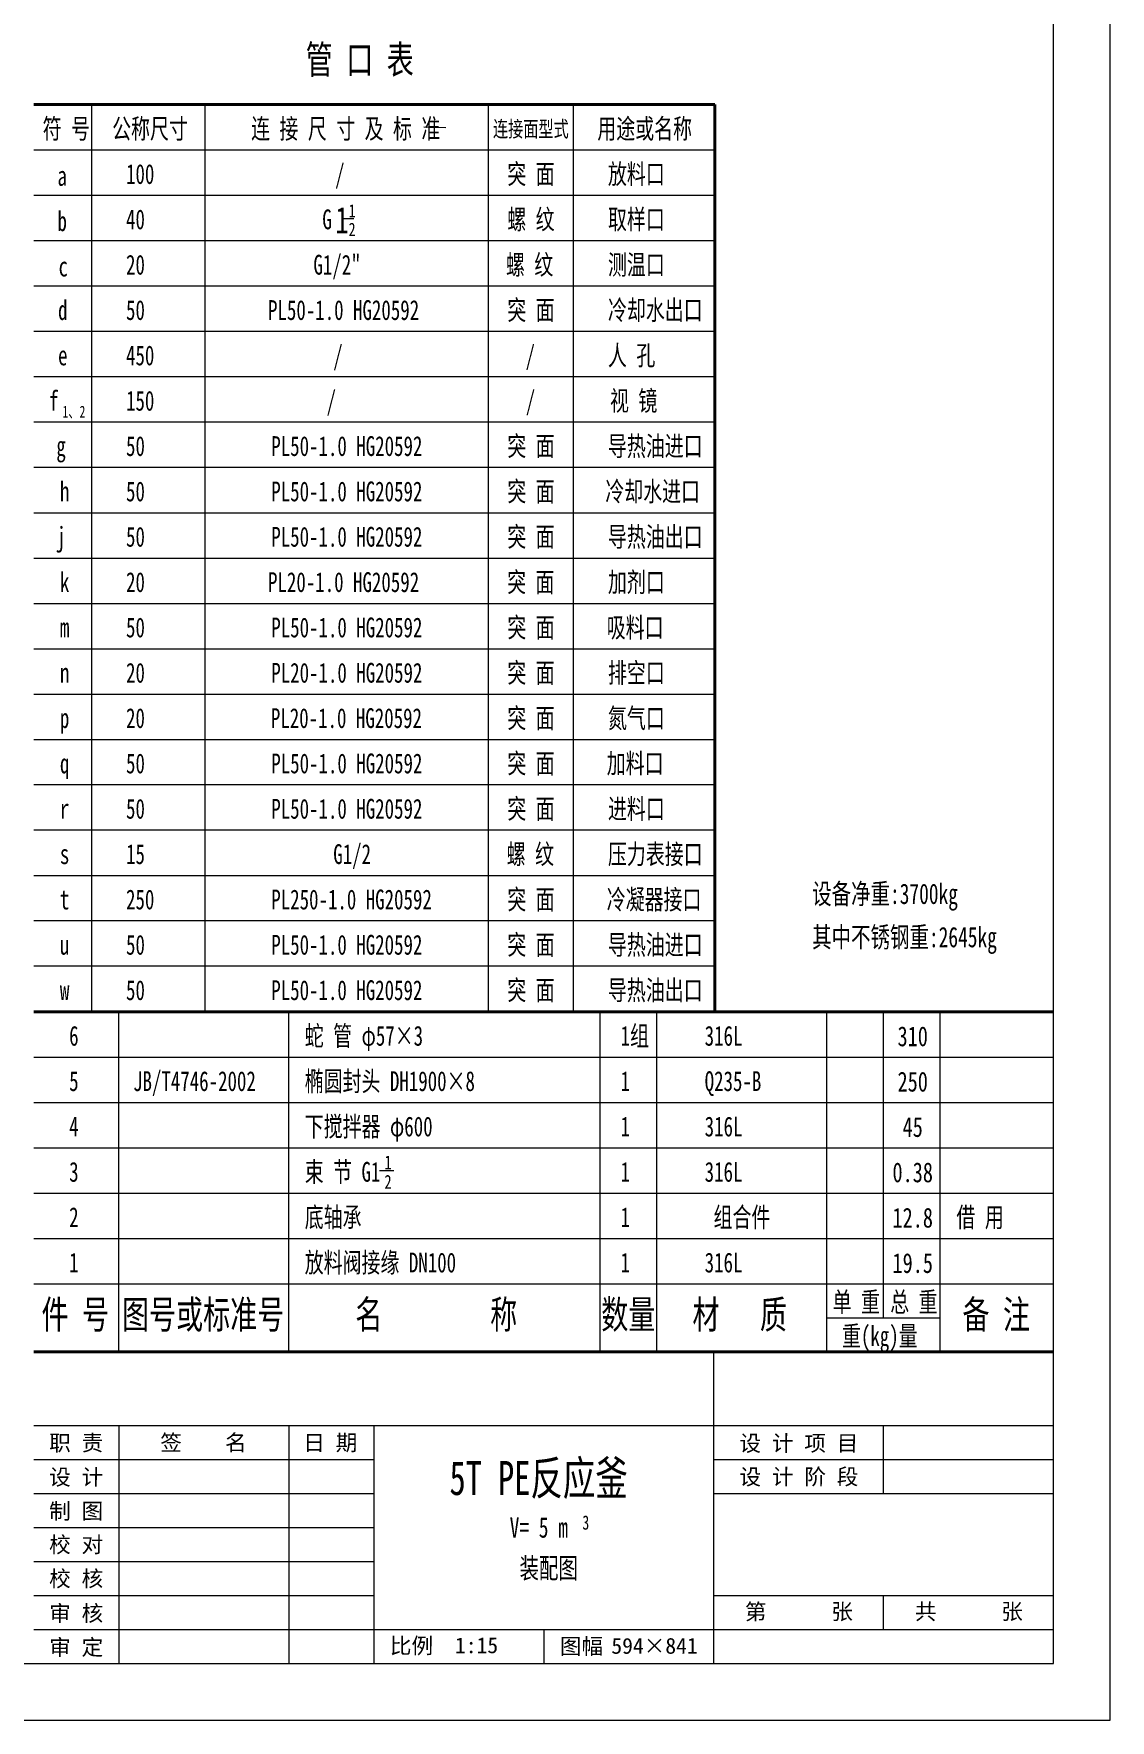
# Model space of a CAD drawing. Extents: x 588 to 112718, y -1551 to 24243.
# Drawn here: x 53541 to 56391, y 1983 to 6446 of the extents above; entities that cross this region are included whole.
import ezdxf
from ezdxf.enums import TextEntityAlignment as Align

# ---------------------------------------------------------------- set-up
doc = ezdxf.new("R2010")
doc.units = 0
doc.header["$LTSCALE"] = 10
doc.linetypes.add('ZXX-L', pattern=[3.28, 2.5, -0.3, 0.18, -0.3])
for name, color, linetype, lineweight in [('A 粗实线', 1, 'CONTINUOUS', 40), ('B 细实线', 7, 'CONTINUOUS', 18), ('C 文 字', 2, 'CONTINUOUS', 20), ('E 长中心线', 3, 'ZXX-L', 18), ('J 标注尺寸', 2, 'CONTINUOUS', 18)]:
    doc.layers.add(name, color=color, linetype=linetype, lineweight=lineweight)
doc.styles.add('HZTXT', font='SIMFANG.TTF', dxfattribs={"width": 0.75})
doc.styles.add('标题中文', font='SIMFANG.TTF', dxfattribs={"width": 0.7})

msp = doc.modelspace()

# ---------------------------------------------------------------- linework, layer by layer
at = {"layer": 'A 粗实线'}
for p, q in [((53540.93217136123, 6258.441585797918), (55344.18691679614, 6258.441585797918)), ((55344.18691679614, 6258.441585797918), (55344.18691679614, 3858.045089139574)), ((53807.94403716584, 5332.562059511845), (53807.94403716584, 5332.562059511845)), ((53807.94403716584, 5092.562059511845), (53807.94403716584, 5092.562059511845)), ((53540.93217136123, 3858.045089139574), (56240.93217136123, 3858.045089139574)), ((53540.93217136123, 2958.045089139574), (56240.93217136123, 2958.045089139574))]:
    msp.add_line(p, q, dxfattribs=at)
at = {"layer": 'B 细实线'}
for p, q in [((53694.18691679614, 6258.441585797918), (53694.18691679614, 3858.045089139574)), ((53994.18691679614, 6258.441585797918), (53994.18691679611, 3858.045089139574)), ((54744.18691679614, 6258.441585797918), (54744.18691679614, 3858.045089139574)), ((54969.18691679614, 6258.441585797918), (54969.18691679614, 3858.045089139574)), ((53540.93217136126, 6138.441585797918), (55344.18691679614, 6138.441585797918)), ((53540.93217136126, 6018.441585797918), (55344.18691679614, 6018.441585797918)), ((53540.93217136126, 5898.441585797918), (55344.18691679614, 5898.441585797918)), ((53540.93217136126, 5778.441585797918), (55344.18691679614, 5778.441585797918)), ((53540.93217136126, 5658.441585797918), (55344.18691679614, 5658.441585797918)), ((53540.93217136126, 5538.55029978323), (55344.18691679614, 5538.55029978323)), ((53540.93217136126, 5418.55029978323), (55344.18691679614, 5418.55029978323)), ((53540.93217136126, 5298.55029978323), (55344.18691679614, 5298.55029978323)), ((53540.93217136126, 5178.55029978323), (55344.18691679614, 5178.55029978323)), ((53540.93217136126, 5058.55029978323), (55344.18691679614, 5058.55029978323)), ((53540.93217136126, 4938.55029978323), (55344.18691679614, 4938.55029978323)), ((53540.93217136126, 4818.659013768542), (55344.18691679614, 4818.659013768542)), ((53540.93217136126, 4698.659013768542), (55344.18691679614, 4698.659013768542)), ((53540.93217136126, 4578.767727753846), (55344.18691679614, 4578.767727753846)), ((53540.93217136126, 4458.876441739165), (55344.18691679614, 4458.876441739165)), ((53540.93217136126, 4338.876441739165), (55344.18691679614, 4338.876441739165)), ((53540.93217136126, 4218.876441739158), (55344.18691679614, 4218.876441739165)), ((53540.93217136123, 4098.985155724469), (55344.18691679614, 4098.985155724469)), ((53540.93217136123, 3979.093869709781), (55344.18691679614, 3979.093869709781)), ((53765.93217136123, 2958.045089139574), (53765.93217136123, 3858.045089139574)), ((54215.93217136123, 2958.045089139574), (54215.93217136123, 3858.045089139574)), ((55040.93217136123, 2958.045089139574), (55040.93217136123, 3858.045089139574)), ((55190.93217136123, 2958.045089139574), (55190.93217136123, 3858.045089139574)), ((55640.93217136123, 2958.045089139574), (55640.93217136123, 3858.045089139574)), ((55790.93217136123, 3048.045089139574), (55790.93217136123, 3858.045089139574)), ((55940.93217136123, 2958.045089139574), (55940.93217136123, 3858.045089139574)), ((53540.93217136123, 3738.045089139574), (56240.93217136123, 3738.045089139574)), ((53540.93217136123, 3618.045089139574), (56240.93217136123, 3618.045089139574)), ((53540.93217136123, 3498.045089139574), (56240.93217136123, 3498.045089139574)), ((53540.93217136123, 3378.045089139574), (56240.93217136123, 3378.045089139574)), ((53540.93217136123, 3258.045089139574), (56240.93217136123, 3258.045089139574)), ((53540.93217136123, 3138.045089139574), (56240.93217136123, 3138.045089139574)), ((55640.93217136123, 3048.045089139574), (55940.93217136123, 3048.045089139574)), ((55340.93217136123, 2958.045089139574), (55340.93217136123, 2133.045089139574)), ((53540.93217136123, 2763.045089139574), (56240.93217136123, 2763.045089139574)), ((53765.93217136123, 2763.045089139574), (53765.93217136123, 2133.045089139574)), ((54215.93217136123, 2763.045089139574), (54215.93217136123, 2133.045089139574)), ((54440.93217136123, 2763.045089139574), (54440.93217136123, 2133.045089139574)), ((55790.93217136123, 2583.045089139574), (55790.93217136123, 2763.045089139574)), ((53540.93217136123, 2673.045089139574), (54440.93217136123, 2673.045089139574)), ((55340.93217136123, 2673.045089139574), (56240.93217136123, 2673.045089139574)), ((53540.93217136123, 2583.045089139574), (54440.93217136123, 2583.045089139574)), ((55340.93217136123, 2583.045089139574), (56240.93217136123, 2583.045089139574)), ((53540.93217136123, 2493.045089139574), (54440.93217136123, 2493.045089139574)), ((53540.93217136123, 2403.045089139574), (54440.93217136123, 2403.045089139574)), ((53540.93217136123, 2313.045089139574), (54440.93217136123, 2313.045089139574)), ((55340.93217136123, 2313.045089139574), (56240.93217136123, 2313.045089139574)), ((55790.93217136123, 2223.045089139574), (55790.93217136123, 2313.045089139574)), ((53540.93217136123, 2223.045089139574), (56240.93217136123, 2223.045089139574)), ((54890.93217136123, 2223.045089139574), (54890.93217136123, 2133.045089139574))]:
    msp.add_line(p, q, dxfattribs=at)
msp.add_lwpolyline([(43775.93217136123, 1983.045089139574), (56390.93217136123, 1983.045089139574), (56390.93217136123, 10893.04508913957), (43775.93217136123, 10893.04508913957)], close=True, dxfattribs=at)
at = {"layer": 'C 文 字'}
for p, q in [((56240.93217136123, 2133.045089139574), (56240.93217136123, 10743.04508913957)), ((44150.93217136123, 2133.045089139574), (56240.93217136123, 2133.045089139574))]:
    msp.add_line(p, q, dxfattribs=at)
at = {"layer": 'E 长中心线'}
msp.add_line((54631.51406891926, 6196.602144398297), (54573.34403887996, 6198.633486608629), dxfattribs=at)
at = {"layer": 'J 标注尺寸'}
for p, q in [((54360.84936114872, 5957.287545353007), (54388.27979682345, 5957.287545353007)), ((54456.14774804717, 3437.665068353032), (54494.57393732615, 3437.665068353032))]:
    msp.add_line(p, q, dxfattribs=at)

# ---------------------------------------------------------------- texts
at = {"layer": 'C 文 字', "style": 'HZTXT', "width": 0.75}
for s, p in [('310', (55867.94035281424, 3792.531846187099)), ('250', (55867.94035281424, 3672.531846187099)), ('45', (55867.94035281424, 3552.531846187099)), ('0.38', (55867.94035281424, 3432.531846187099)), ('12.8', (55867.94035281424, 3312.531846187099)), ('19.5', (55867.94035281424, 3192.531846187099))]:
    msp.add_text(s, height=52.5, dxfattribs=at).set_placement(p, align=Align.MIDDLE)
at = {"layer": 'C 文 字', "style": '标题中文', "oblique": 0.5}
msp.add_text('职 责', height=42, rotation=0.09586793865430902, dxfattribs=at).set_placement((53653.21890694011, 2717.201352052187), align=Align.MIDDLE_CENTER)
for s, p in [('签    名', (53990.05610560777, 2718.774990077902)), ('日 期', (54325.90779341431, 2717.883519344592)), ('设 计 项 目', (55566.41223166083, 2716.828963017906)), ('设 计', (53653.21890694011, 2627.201352052187)), ('设 计 阶 段', (55566.41223166083, 2628.247931532678)), ('制 图', (53653.21890694011, 2537.201352052187)), ('校 对', (53653.21890694011, 2448.793921200537)), ('校 核', (53653.21890694011, 2358.793921200537)), ('审 核', (53653.21890694011, 2267.201398225654)), ('第      张', (55566.41223166083, 2271.342570107161)), ('共      张', (56016.41223166083, 2271.342570107161)), ('审 定', (53653.21890694011, 2177.201352052187)), ('比例', (54540.88287846517, 2181.070158248127)), ('1:15', (54713.11769667731, 2181.070158248127)), ('图幅', (54990.88287846517, 2179.717691142963)), ('594×841', (55184.24073505629, 2179.717691142963))]:
    msp.add_text(s, height=42, rotation=0.09586793865430902, dxfattribs=at).set_placement(p, align=Align.MIDDLE)
at = {"layer": 'J 标注尺寸', "style": '标题中文', "width": 0.7}
for s, height, p in [(' 管 口 表', 74.97, (54225.14973573029, 6340.059678474936)), ('符 号', 52.5, (53564.59902559043, 6168.441585797918)), ('公称尺寸', 52.5, (53748.5160146167, 6168.441585797918)), ('连 接 尺 寸 及 标 准', 52.5, (54116.38622975093, 6168.441585797918)), ('连接面型式', 42.00000000000001, (54756.70464811759, 6173.011552488737)), ('用途或名称', 52.5, (55033.06588137965, 6168.441585797918)), ('a', 52.5, (53603.8953802434, 6043.561034429018)), ('100', 52.5, (53785.30300896589, 6048.441585797918)), ('/', 52.5, (54338.77649851321, 6048.441585797918)), ('突 面', 52.5, (54794.68880240328, 6048.441585797918)), ('放料口', 52.5, (55061.11232480756, 6048.441585797918)), ('40', 52.5, (53785.30300896589, 5928.441585797918)), ('G', 52.5, (54305.0001532688, 5928.441585797918)), ('螺 纹', 52.5, (54794.68880240328, 5928.441585797918)), ('取样口', 52.5, (55061.11232480756, 5928.441585797918)), ('b', 52.5, (53603.8953802434, 5923.561034429018)), ('20', 52.5, (53785.30300896589, 5808.441585797918)), ('G1/2"', 52.5, (54281.36913275803, 5808.441585797918)), ('螺 纹', 52.5, (54791.08276173047, 5808.495942790571)), ('测温口', 52.5, (55061.11232480756, 5808.441585797918)), ('c', 52.5, (53606.67661664274, 5803.561034429018)), ('d', 52.5, (53605.37693630761, 5688.441585797918)), ('50', 52.5, (53785.30300896589, 5688.441585797918)), ('PL50-1.0 HG20592', 52.5, (54161.27525103951, 5688.441585797918)), ('突 面', 52.5, (54794.68880240328, 5688.495942790571)), ('冷却水出口', 52.5, (55061.11232480756, 5688.441585797918)), ('/', 52.5, (54333.91008803208, 5568.441585797918)), ('/', 52.5, (54842.92864754135, 5568.495942790571)), ('人 孔', 52.5, (55061.11232480756, 5568.441585797918)), ('e', 52.5, (53605.37693630761, 5568.441585797918)), ('450', 52.5, (53785.30300896589, 5568.441585797918)), ('f', 52.5, (53581.3204014751, 5448.55029978323)), ('150', 52.5, (53785.30300896589, 5448.441585797918)), ('/', 52.5, (54316.25889569099, 5448.441585797918)), ('/', 52.5, (54843.47700084036, 5448.495942790571)), ('视 镜', 52.5, (55066.4845446425, 5448.441585797918)), ('1、2', 31.5, (53617.36541908525, 5430.159429525418)), ('g', 52.5, (53600.86989047637, 5328.55029978323)), ('50', 52.5, (53785.30300896589, 5328.55029978323)), ('PL50-1.0 HG20592', 52.5, (54169.89465431328, 5328.550299783237)), ('突 面', 52.5, (54794.68880240328, 5328.604656775882)), ('导热油进口', 52.5, (55061.11232480756, 5328.55029978323)), ('突 面', 52.5, (54794.68880240328, 5208.55029978323)), ('冷却水进口', 52.5, (55054.15473227197, 5208.55029978323)), ('h', 52.5, (53610.26430855793, 5208.55029978323)), ('50', 52.5, (53785.30300896589, 5208.55029978323)), ('PL50-1.0 HG20592', 52.5, (54169.89465431328, 5208.550299783237)), ('j', 52.5, (53600.86989047637, 5088.55029978323)), ('50', 52.5, (53785.30300896589, 5088.55029978323)), ('PL50-1.0 HG20592', 52.5, (54169.89465431328, 5088.550299783237)), ('突 面', 52.5, (54794.68880240328, 5088.604656775882)), ('导热油出口', 52.5, (55061.11232480756, 5088.55029978323)), ('k', 52.5, (53610.26430855793, 4968.55029978323)), ('20', 52.5, (53785.30300896589, 4968.55029978323)), ('PL20-1.0 HG20592', 52.5, (54161.27525103954, 4968.550299783237)), ('突 面', 52.5, (54794.14056708213, 4968.604656775882)), ('加剂口', 52.5, (55061.11232480756, 4968.55029978323)), ('突 面', 52.5, (54794.68880240328, 4848.604656775882)), ('m', 52.5, (53610.26430855793, 4848.55029978323)), ('50', 52.5, (53785.30300896589, 4848.55029978323)), ('PL50-1.0 HG20592', 52.5, (54169.89465431328, 4848.550299783237)), ('吸料口', 52.5, (55057.90760708679, 4848.55029978323)), ('20', 52.5, (53785.30300896589, 4728.659013768542)), ('PL20-1.0 HG20592', 52.5, (54169.89465431328, 4728.659013768542)), ('突 面', 52.5, (54794.68880240328, 4728.713370761194)), ('排空口', 52.5, (55061.11232480756, 4728.659013768542)), ('n', 52.5, (53610.26430855793, 4728.659013768542)), ('p', 52.5, (53610.26430855793, 4608.659013768542)), ('20', 52.5, (53785.30300896589, 4608.659013768542)), ('PL20-1.0 HG20592', 52.5, (54168.78111864693, 4608.659013768542)), ('突 面', 52.5, (54794.68880240328, 4608.713370761194)), ('氮气口', 52.5, (55061.11232480756, 4608.659013768542)), ('q', 52.5, (53610.26430855796, 4488.767727753846)), ('50', 52.5, (53785.30300896592, 4488.767727753846)), ('PL50-1.0 HG20592', 52.5, (54169.89465431328, 4488.767727753853)), ('突 面', 52.5, (54794.68880240331, 4488.767727753846)), ('加料口', 52.5, (55057.90760708679, 4488.767727753846)), ('50', 52.5, (53785.30300896592, 4368.767727753846)), ('PL50-1.0 HG20592', 52.5, (54169.89465431328, 4368.767727753853)), ('突 面', 52.5, (54794.68880240331, 4368.822084746498)), ('进料口', 52.5, (55061.11232480756, 4368.767727753846)), ('r', 52.5, (53610.26430855796, 4368.767727753846)), ('s', 52.5, (53610.26430855796, 4248.767727753846)), ('15', 52.5, (53785.30300896592, 4248.767727753846)), ('G1/2', 52.5, (54333.91008803208, 4248.767727753853)), ('螺 纹', 52.5, (54793.00240424462, 4248.822084746498)), ('压力表接口', 52.5, (55061.11232480756, 4248.767727753846)), ('设备净重:3700kg', 53.9784, (55601.6342069986, 4143.049233412057)), ('t', 52.5, (53610.26430855796, 4128.767727753846)), ('250', 52.5, (53785.30300896592, 4128.767727753846)), ('PL250-1.0 HG20592', 52.5, (54169.89465431331, 4128.767727753853)), ('突 面', 52.5, (54794.68880240331, 4128.822084746498)), ('冷凝器接口', 52.5, (55057.90760708679, 4128.767727753846)), ('PL50-1.0 HG20592', 52.5, (54169.89465431331, 4008.876441739165)), ('突 面', 52.5, (54794.68880240331, 4008.930798731817)), ('导热油进口', 52.5, (55061.11232480756, 4008.876441739158)), ('其中不锈钢重:2645kg', 53.9784, (55601.6342069986, 4028.487252557716)), ('u', 52.5, (53610.26430855796, 4008.876441739158)), ('50', 52.5, (53785.30300896592, 4008.876441739158)), ('w', 52.5, (53610.26430855796, 3888.767727753846)), ('50', 52.5, (53785.30300896592, 3888.767727753846)), ('PL50-1.0 HG20592', 52.5, (54169.89465431331, 3888.767727753853)), ('突 面', 52.5, (54794.68880240331, 3888.822084746505)), ('导热油出口', 52.5, (55061.11232480756, 3888.767727753846)), ('6', 52.5, (53634.77916982651, 3768.045089139574)), ('蛇 管 φ57×3', 52.5, (54258.43922166238, 3768.045089139574)), ('1组', 52.5, (55094.65048633501, 3768.045089139574)), ('316L', 52.5, (55317.14036743034, 3768.045089139574)), ('JB/T4746-2002', 52.5, (53803.98048508869, 3648.045089139574)), ('椭圆封头 DH1900×8', 52.5, (54258.43922166238, 3648.045089139574)), ('5', 52.5, (53634.77916982651, 3648.045089139574)), ('1', 52.5, (55094.65048633501, 3648.045089139574)), ('Q235-B', 52.5, (55317.14036743034, 3648.045089139574)), ('4', 52.5, (53634.77916982651, 3528.045089139574)), ('下搅拌器 φ600', 52.5, (54258.43922166238, 3528.045089139574)), ('1', 52.5, (55094.65048633501, 3528.045089139574)), ('316L', 52.5, (55317.14036743034, 3528.045089139574)), ('3', 52.5, (53634.77916982651, 3408.045089139574)), ('束 节 G1  ', 52.5, (54258.43922166238, 3408.045089139574)), ('1', 52.5, (55094.65048633501, 3408.045089139574)), ('316L', 52.5, (55317.14036743034, 3408.045089139574)), ('底轴承', 52.5, (54258.43922166238, 3288.045089139574)), ('组合件', 52.5, (55340.61582086515, 3288.045089139574)), ('借 用', 52.5, (55983.66994431172, 3288.045089139574)), ('2', 52.5, (53634.77916982651, 3288.045089139574)), ('1', 52.5, (55094.65048633501, 3288.045089139574)), ('1', 52.5, (53634.77916982651, 3168.045089139574)), ('放料阀接缘 DN100', 52.5, (54258.43922166238, 3168.045089139574)), ('1', 52.5, (55094.65048633501, 3168.045089139574)), ('316L', 52.5, (55317.14036743034, 3168.045089139574)), ('件 号', 74.97, (53561.50140124324, 3019.357042429692)), ('图号或标准号', 74.97, (53774.68208836854, 3019.357042429692)), ('名        称', 74.97, (54392.18358316348, 3019.357042429692)), ('数量', 74.97, (55043.31455663894, 3019.357042429692)), ('材   质', 74.97, (55284.77988871609, 3019.357042429692)), ('单 重', 52.5, (55655.80033262706, 3063.744889666712)), ('总 重', 52.5, (55808.41977924458, 3063.744889666712)), ('备 注', 74.97, (55999.51905581102, 3019.357042429692)), ('重(kg)量', 52.5, (55680.68515698618, 2973.744889666712)), ('5T PE反应釜', 89.964, (54641.65422261826, 2579.106182875053)), ('V= 5 m', 53.9784, (54800.91644826211, 2466.291631315857)), ('3', 37.8, (54993.46120996351, 2487.505407697819)), ('装配图', 53.9784, (54826.99752007911, 2358.770127708129))]:
    msp.add_text(s, height=height, dxfattribs=at).set_placement(p)
at = {"layer": 'J 标注尺寸', "insert": (54339.1861537809, 5994.847588882294), "char_height": 70, "width": 14922, "attachment_point": 1, "style": 'HZTXT'}
msp.add_mtext('\\A1;1{\\H0.5x;\\S1^ 2;}', dxfattribs=at)
at = {"layer": 'J 标注尺寸', "insert": (54469.50531793231, 3477.652145293439), "char_height": 52.5, "attachment_point": 1, "style": 'HZTXT'}
msp.add_mtext('\\A1;{\\H0.7x;\\S1^ 2;}', dxfattribs=at)

doc.saveas('drawing.dxf')
